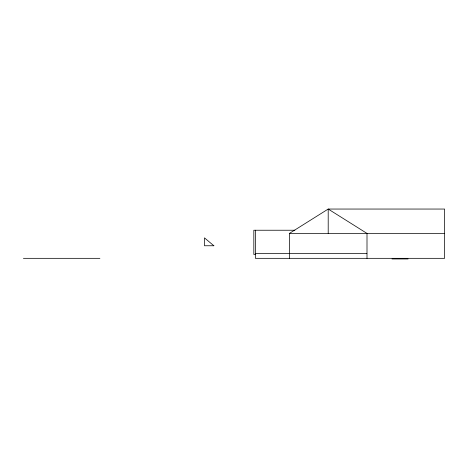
<?xml version="1.0" encoding="UTF-8"?>
<svg xmlns="http://www.w3.org/2000/svg" width="468" height="468" viewBox="0 0 468 468"><rect width="100%" height="100%" fill="white"/><g stroke="black" fill="none" stroke-linecap="round" stroke-linejoin="round"><path stroke-width="0.7" d="M289.399 258.33L289.399 233.421L328.203 209.05L444.6 209.05L444.6 258.33L255.382 258.33L255.382 230.238M294.869 230.238L253.831 230.238L253.831 254.446L255.382 254.446M289.399 233.421L444.6 233.421M255.382 253.516L366.865 253.516M23.4 258.33L99.912 258.33M391.979 258.95L408.096 258.95M367 258.33L367 233.421L328.203 209.05L328.203 233.421M213.864 245.758L204.475 245.758L204.475 237.873L213.864 245.758"/></g></svg>
